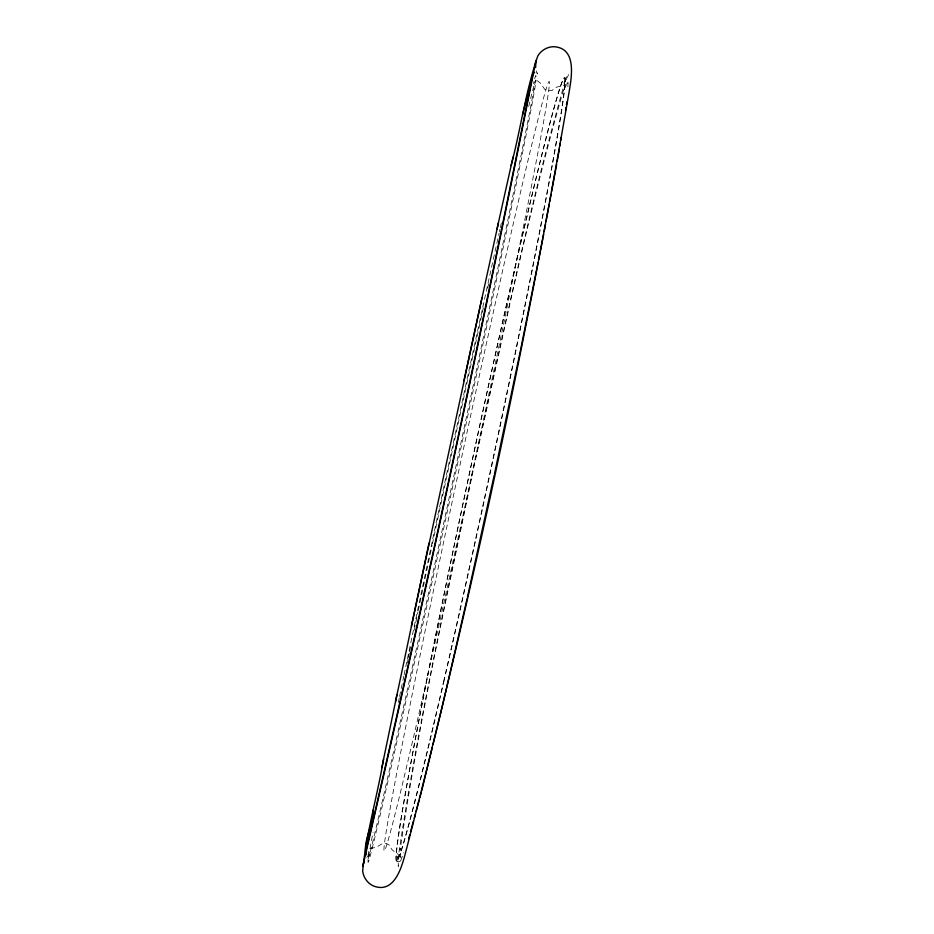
<?xml version="1.0" encoding="UTF-8"?>
<svg xmlns="http://www.w3.org/2000/svg" width="934" height="934" viewBox="0 0 934 934"><rect width="100%" height="100%" fill="white"/><g stroke="black" fill="none" stroke-linecap="round" stroke-linejoin="round"><path stroke-width="0.7" stroke-dasharray="4.67 3.5" d="M567.907 86.862L568.129 80.347L564.872 78.993L568.806 74.381L564.019 83.289L565.712 79.203C528.866 207.161 502.434 337.851 473.41 467.736C446.417 598.379 416.809 728.718 397.709 860.821L397.837 856.408L398.456 866.915M400.721 860.634L403.733 852.637M400.452 861.043C397.137 863.857 395.479 856.992 398.188 865.748M366.665 857.424L369.759 854.435L368.673 855.275M370.109 848.492L376.168 847.313L382.8 843.355L386.699 843.624L390.085 845.62C390.961 852.427 400.219 852.672 400.943 859.082L400.149 848.702L400.137 850.232C418.595 721.702 447.491 594.911 473.713 467.806C501.978 341.47 527.605 214.318 563.564 89.874L562.957 91.275L567.849 82.554C564.556 88.111 556.01 84.515 552.414 90.365L548.503 90.796L544.826 89.43L540.401 83.103L534.563 78.818M536.84 72.747L537.482 73.973L535.894 69.968M528.702 106.464A399.483 3.923 -77.9 0 1 460.509 450.036A399.483 3.923 -77.9 0 1 373.04 832.182M407.247 663.175A399.483 3.923 -77.9 0 1 408.135 658.925M408.427 657.501A399.483 3.923 -77.9 0 1 409.326 653.205M409.629 651.78A399.483 3.923 -77.9 0 1 410.832 646.024M414.171 630.088A399.483 3.923 -77.9 0 1 418 611.898M418.292 610.521A399.483 3.923 -77.9 0 1 432.068 545.456M432.372 544.032A399.483 3.923 -77.9 0 1 483.894 305.441M487.665 288.256A399.483 3.923 -77.9 0 1 488.622 283.924M534.668 78.806A400.534 3.748 -77.9 0 1 456.096 465.529A400.534 3.748 -77.9 0 1 369.269 848.504M398.339 702.403A400.534 3.748 -77.9 0 1 399.273 697.931M399.577 696.437A400.534 3.748 -77.9 0 1 403.815 676.088M404.107 674.698A400.534 3.748 -77.9 0 1 499.13 233.068M499.421 231.749A400.534 3.748 -77.9 0 1 500.005 229.099M500.344 227.581A400.534 3.748 -77.9 0 1 502.025 220.015M533.431 83.593A400.534 3.748 -77.9 0 1 533.933 81.643M427.585 675.726A393.062 6.771 -77.9 0 0 549.414 83.161A393.062 6.771 -77.9 0 0 422.845 641.985A393.062 6.771 -77.9 0 0 427.585 675.726M443.545 681.785A400.324 10.005 -77.9 0 0 564.872 78.993A400.324 10.005 -77.9 0 0 432.874 649.013A400.324 10.005 -77.9 0 0 443.545 681.785M443.802 681.878A400.417 10.064 -77.9 0 0 565.117 78.935A400.417 10.064 -77.9 0 0 433.037 649.107A400.417 10.064 -77.9 0 0 443.802 681.878"/><path stroke-width="1.4" d="M532.882 74.335L534.598 72.327M559.408 148.716L557.178 161.524M559.863 145.879L560.318 143.042M560.774 140.205L561.217 137.368M565.525 110.422L565.981 107.585M566.436 104.748L566.891 101.911M543.098 237.201L543.635 234.352M544.16 231.492L545.491 224.358M546.016 221.498L549.204 204.359M549.741 201.51L551.072 194.365M551.597 191.517L556.641 164.384M373.18 810.187C374.744 821.698 361.633 843.612 366.455 854.75M520.763 348.966L538.019 262.676M538.591 259.85L542.829 238.637M383.559 759.132C377.278 796.469 366.186 833.21 362.661 870.955C363.373 877.33 367.354 883.097 373.168 885.852C394.031 894.293 401.55 867.943 405.414 853.186C470.678 601.391 525.363 346.607 569.401 90.259C571.912 75.117 576.278 47.634 553.512 46.7C547.079 46.828 541.066 50.459 537.797 55.97C525.538 91.497 520.682 129.254 511.12 165.552M381.796 767.76L396.892 694.954M395.572 701.446L428.975 543.179M494.471 473.993L520.471 350.378M411.415 626.142L481.944 297.923M463.883 380.745L498.417 222.864M467.397 597.246L494.156 475.418M496.935 229.367L513.07 156.924M442.272 706.559L467.093 598.671M522.573 114.975L532.905 73.786C481.208 334.255 425.414 594.024 365.521 852.719L366.548 850.804M421.713 790.748L432.349 747.258M433.037 744.456L441.945 707.984M408.66 838.779L409.781 834.657M410.516 831.914L413.505 820.939M414.252 818.196L415.373 814.074M416.12 811.331L419.109 800.356M419.845 797.613L421.339 792.125M364.19 861.533L362.824 866.145C424.877 598.577 482.586 329.865 535.964 60.43L535.602 67.587"/></g></svg>
